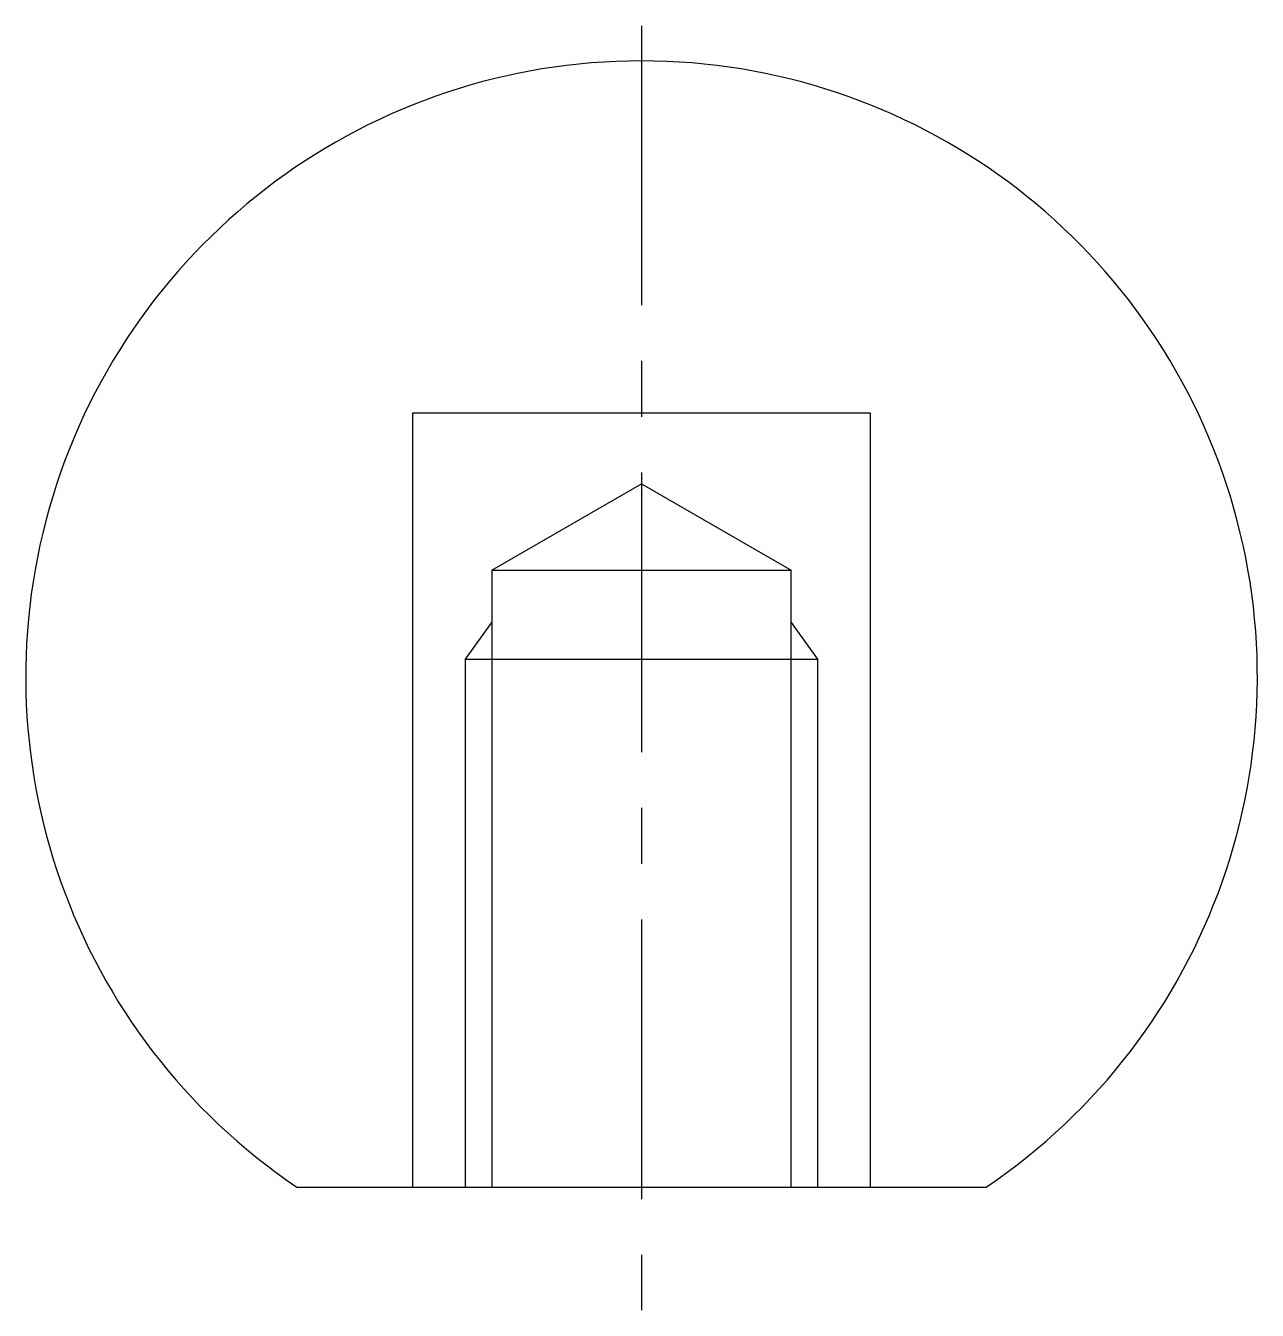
# Model space of a CAD drawing. Extents: x 10 to 159, y 10 to 119.
# Drawn here: x 124.01 to 159.01, y 82.28 to 118.78 of the extents above; entities outside this region: 2.
import ezdxf

# ---------------------------------------------------------------- set-up
doc = ezdxf.new("R2010")
doc.units = 0
doc.header["$LTSCALE"] = 0.25
doc.linetypes.add('CENTER', pattern=[50.8, 31.75, -6.35, 6.35, -6.35])
doc.layers.get('0').update_dxf_attribs({"linetype": 'CONTINUOUS'})
doc.layers.add('CENTER', color=1, linetype='CENTER')

msp = doc.modelspace()

# ---------------------------------------------------------------- linework, layer by layer
at = {"linetype": 'CONTINUOUS'}
for p, q in [((135.01, 85.784), (135.01, 107.784)), ((135.01, 107.784), (148.01, 107.784)), ((148.01, 107.784), (148.01, 85.784)), ((137.26, 103.315), (141.51, 105.768)), ((141.51, 105.768), (145.76, 103.315)), ((137.26, 103.315), (137.26, 85.784)), ((137.26, 103.315), (145.76, 103.315)), ((145.76, 85.784), (145.76, 103.315)), ((136.51, 100.784), (146.51, 100.784)), ((131.712, 85.784), (151.307, 85.784))]:
    msp.add_line(p, q, dxfattribs=at)
at = {"color": 3, "linetype": 'CONTINUOUS'}
for p, q in [((136.51, 100.784), (137.26, 101.823)), ((145.76, 101.823), (146.51, 100.784)), ((136.51, 85.784), (136.51, 100.784)), ((146.51, 100.784), (146.51, 85.784))]:
    msp.add_line(p, q, dxfattribs=at)
at = {"linetype": 'CONTINUOUS'}
msp.add_arc((141.51, 100.284), 17.5, 304.0477, 235.9523, dxfattribs=at)
at = {"layer": 'CENTER', "color": 1, "linetype": 'CENTER'}
msp.add_line((141.51, 118.784), (141.51, 82.284), dxfattribs=at)

# ---------------------------------------------------------------- texts
for s, p in [('PCA10-35', (10, 25)), ('PCA1035', (10, 10))]:
    msp.add_text(s, height=4).set_placement(p)

doc.saveas('drawing.dxf')
